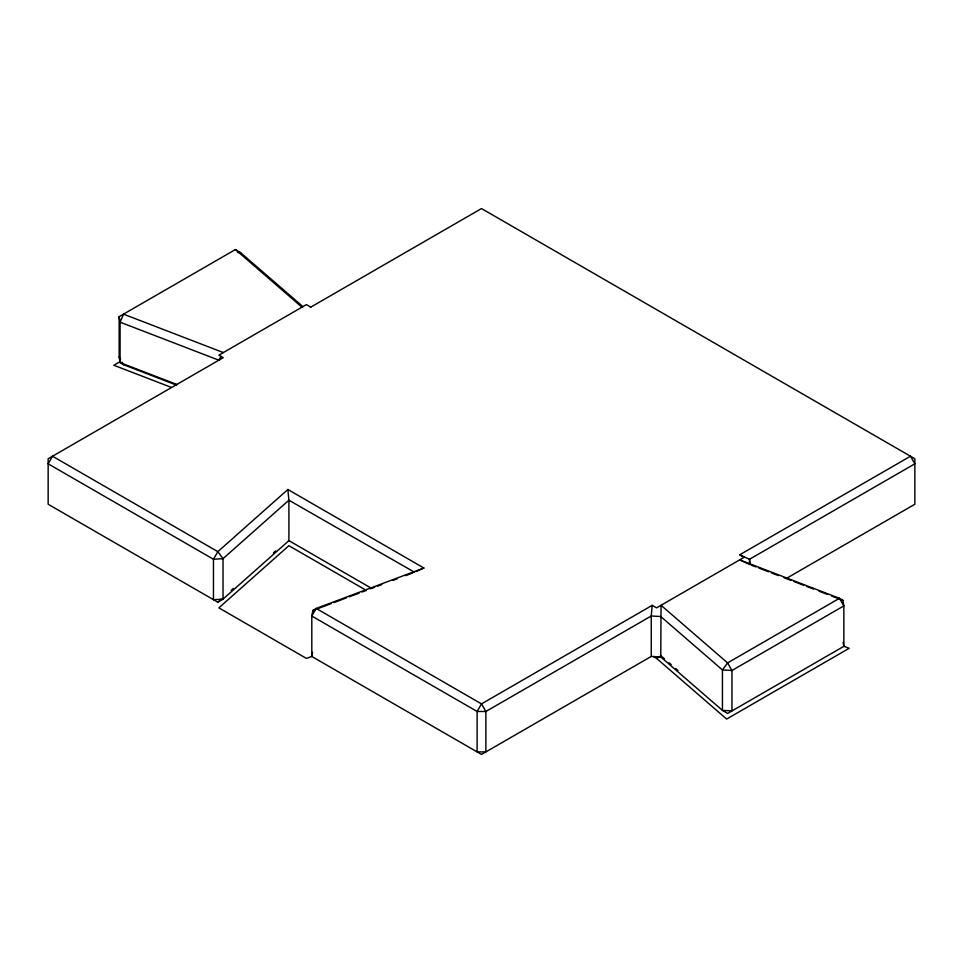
<?xml version="1.0" encoding="UTF-8"?>
<svg xmlns="http://www.w3.org/2000/svg" width="963" height="963" viewBox="0 0 963 963"><rect width="100%" height="100%" fill="white"/><g stroke="black" fill="none" stroke-linecap="round" stroke-linejoin="round"><path stroke-width="1.44" d="M739.765 554.784L749.479 559.286L914.85 463.805L910.468 456.233L739.765 554.784L744.134 557.312L656.585 607.858L652.216 605.33L651.253 615.995L651.253 656.429L481.5 754.438L311.807 656.465L311.807 616.031L312.819 610.506L316.189 608.447L423.864 568.014L287.877 489.505L217.843 551.667L213.461 559.25L213.461 599.684L223.031 599.106L288.9 540.64L288.9 500.206L287.877 489.505M311.807 656.465L312.566 652.324M661.051 655.827L660.774 656.983L722.443 710.369L727.595 713.451L843.853 646.329L843.853 605.883L842.914 600.382L839.471 598.312L739.668 559.888L750.418 564.787L749.479 559.286L749.479 563.776M221.093 356.382L218.866 360.198L120.086 322.172L119.147 316.671L235.405 249.549L240.557 252.631L303.008 306.703M310.784 307.125L306.415 304.597L218.866 355.142L223.235 357.67L48.15 458.749L48.15 504.251L217.843 602.212L221.177 599.251M231.18 590.367L233.407 588.393M273.42 552.87L275.647 550.896M217.843 602.212L223.031 599.106L223.031 558.672L217.843 551.667L52.532 456.233L48.15 463.805L213.461 559.25L223.031 558.672L288.9 500.206L414.572 572.263M120.255 361.522L113.815 365.254L171.233 387.355M310.291 307.414L481.5 208.562L914.85 458.749L914.85 504.251L787.24 577.92M652.216 605.33L481.5 703.893L477.118 711.476L477.118 751.91L485.882 751.91L485.882 711.476L481.5 703.893L316.189 608.447L311.807 616.031L477.118 711.476L485.882 711.476L651.253 615.995L660.774 616.537L722.443 669.935L731.964 670.489L843.853 605.883L839.471 598.312L727.595 662.905L722.443 669.935L722.443 710.369L731.964 710.923L731.964 670.489L727.595 662.905L661.051 605.282L660.774 656.983L651.253 656.429M653.311 656.513L656.585 658.403L660.449 656.176M416.124 571.553L417.485 570.927M418.231 570.59L423.864 568.014M315.623 609.459L312.819 610.506L312.819 613.503M318.44 608.399L331.103 603.645M333.908 602.585L346.572 597.83M349.388 596.771L359.235 593.076M362.04 592.016L366.265 590.439M370.49 588.85L374.703 587.274M377.52 586.214L381.733 584.625M392.988 580.4L397.213 578.811M405.652 575.645L412.682 573.009M312 656.309L306.415 658.403L218.866 607.858L288.9 545.696L366.337 590.403M237.837 252.475L240.557 252.631M223.332 352.566L123.529 314.155L120.086 322.172L120.086 362.618L123.529 364.688L176.205 384.971M751.826 565.329L756.027 566.942M758.832 568.026L768.643 571.805M771.435 572.877L778.441 575.573M784.051 577.728L791.056 580.424M793.861 581.508L803.672 585.287M806.476 586.359L813.482 589.055M819.08 591.222L827.494 594.448M831.695 596.073L842.914 600.382M177.132 384.562L120.086 362.618L119.147 357.117L119.147 316.671M843.588 646.137L849.185 648.292L726.632 719.06L656.585 658.403M288.9 540.64L371.501 588.321M235.405 249.549L301.949 307.173M662.183 656.802L664.434 658.752M668.948 662.664L671.199 664.614M675.713 668.527L677.976 670.477M119.147 357.117L120.604 359.644M122.072 362.172L123.529 364.688M843.143 642.201L843.853 646.329"/></g></svg>
